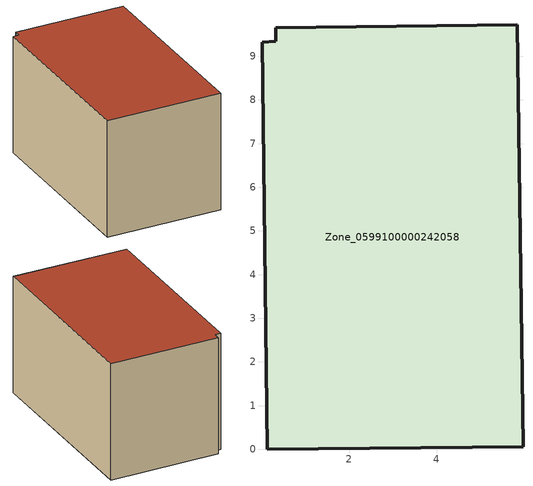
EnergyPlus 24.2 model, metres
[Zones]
Zone_0599100000242058
 floor ground (C_G): 0.31,9.34 0.32,9.65 5.85,9.72 5.98,0.06 0.12,0 0,9.32 z0
 wall outside (C_F): 5.98,0.06 5.85,9.72 0.32,9.65 0.31,9.34 0,9.32 0.12,0 5.98,0.06 z0:6.01
 roof outside (C_R): 0.32,9.65 0.31,9.34 0,9.32 0.12,0 5.98,0.06 5.85,9.72 z6.01
[BUILDING]
Pand.0599100000242058: North Axis=0; Terrain=City; Loads Convergence Tolerance Value=0.04; Temperature Convergence Tolerance Value=0.4; Solar Distribution=FullExterior; Maximum Number of Warmup Days=25; Minimum Number of Warmup Days=1
[Site:Location]
Rotterdam.The.Hague.AP_ZH_NLD Design_Conditions: Latitude=51.96; Longitude=4.45; Time Zone=1; Elevation=-4.5
[SITE:GROUNDTEMPERATURE:BUILDINGSURFACE]
18, 18, 18, 18, 18, 18, 18, 18, 18, 18, 18, 18
[MATERIAL] Thermal Absorptance=0.9; Solar Absorptance=0.7; Visible Absorptance=0.7
Name | Roughness | Thickness | Conductivity | Density | Specific Heat
G.TC.1946-1964 | MediumSmooth | 0.15 | 1 | 540 | 1210
F.TC.1946-1964 | Rough | 0.3 | 0.857143 | 1920 | 840
R.TC.1946-1964 | MediumRough | 0.2 | 0.235294 | 1500 | 1000
[CONSTRUCTION]
C_G: G.TC.1946-1964
C_F: F.TC.1946-1964
C_R: R.TC.1946-1964
[ZONE]
Zone_0599100000242058: Type=1; Multiplier=1; Ceiling Height=Autocalculate; Volume=Autocalculate; Floor Area=autocalculate; Part of Total Floor Area=Yes
[ZONEINFILTRATION:DESIGNFLOWRATE]
Infil_Zone_0599100000242058: Zone or ZoneList or Space or SpaceList=Zone_0599100000242058; Schedule=AlwaysOn; Design Flow Rate Calculation Method=Flow/Area; Flow Rate per Floor Area=0.003; Constant Term Coefficient=1; Temperature Term Coefficient=0; Velocity Term Coefficient=0; Velocity Squared Term Coefficient=0
[HVACTEMPLATE:ZONE:IDEALLOADSAIRSYSTEM]
Zone_0599100000242058: Maximum Heating Supply Air Temperature=50; Minimum Cooling Supply Air Temperature=13; Maximum Heating Supply Air Humidity Ratio=0.0156; Minimum Cooling Supply Air Humidity Ratio=0.0077; Heating Limit=NoLimit; Cooling Limit=NoLimit; Dehumidification Control Type=ConstantSensibleHeatRatio; Cooling Sensible Heat Ratio=0.7; Dehumidification Setpoint=60; Humidification Control Type=None; Humidification Setpoint=30; Outdoor Air Method=None; Outdoor Air Flow Rate per Person=0.00944; Outdoor Air Flow Rate per Zone Floor Area=0; Outdoor Air Flow Rate per Zone=0; Demand Controlled Ventilation Type=None; Outdoor Air Economizer Type=NoEconomizer; Heat Recovery Type=None; Sensible Heat Recovery Effectiveness=0.7; Latent Heat Recovery Effectiveness=0.65
[ZONECONTROL:THERMOSTAT]
ThermostatControl_Zone_0599100000242058: Zone or ZoneList=Zone_0599100000242058; Control Type Schedule=DualSetpointControlType; Control 1=Thermostat_Zone_0599100000242058; Temperature Difference Between Cutout And Setpoint=0
[THERMOSTATSETPOINT:DUALSETPOINT]
Thermostat_Zone_0599100000242058: Heating Setpoint Temperature Schedule=HeatingSetpoint_Zone_0599100000242058; Cooling Setpoint Temperature Schedule=CoolingSetpoint_Zone_0599100000242058
[SCHEDULE:COMPACT]
HeatingSetpoint_Zone_0599100000242058: Through: 12/31, For: AllDays, Until: 24:00, 21
CoolingSetpoint_Zone_0599100000242058: Through: 12/31, For: AllDays, Until: 24:00, 24
DualSetpointControlType: Through: 12/31, For: AllDays, Until: 24:00, 4
AlwaysOn: Through: 12/31, For: AllDays, Until: 24:00, 1
